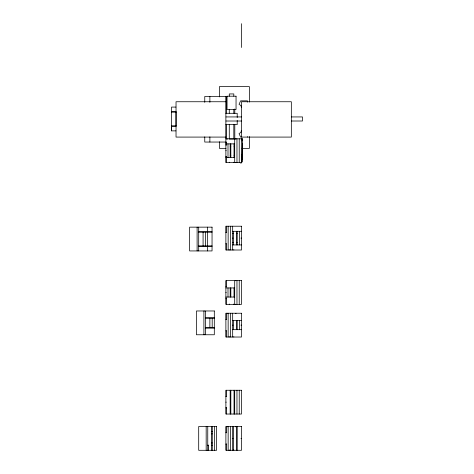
<?xml version="1.0" encoding="UTF-8"?>
<svg xmlns="http://www.w3.org/2000/svg" width="474" height="474" viewBox="0 0 474 474"><rect width="100%" height="100%" fill="white"/><g stroke="black" fill="none" stroke-linecap="round" stroke-linejoin="round"><path stroke-width="0.71" d="M175.89 130.871L171.511 130.871L171.511 126.54L176.038 126.54L176.038 111.408L171.511 111.408M242.273 155.893L241.533 162.469M242.445 143.486L242.107 139.273A3.579 0.581 87.4 0 1 242.202 140.008L242.22 139.978M241.983 160.544L241.888 161.267L242.19 157.042M242.38 143.308L242.173 155.614M242.445 144.339L242.368 152.521M242.161 157.7L242.273 155.946L242.244 156.361M242.356 153.635L242.344 154.068M242.173 158.144L242.161 158.559M242.119 159.305L242.072 159.797M241.947 160.757L241.829 161.61L241.912 161.172M241.888 161.533L241.811 161.723M241.704 162.57L241.793 161.871M241.835 161.96L241.787 161.587M241.817 162.067L241.728 162.541L225.879 162.588L225.879 96.471M235.762 139.178L236.04 138.799M235.762 313.616L236.04 313.237M235.762 426.878L236.04 426.499M235.217 138.799L234.695 139.38L234.695 162.001L235.217 162.588M198.173 250.936L198.695 250.355L198.695 227.733L198.173 227.153M232.153 250.011L232.675 249.431L232.675 226.803L232.153 226.222M235.217 280.596L234.695 281.177L234.695 303.798L235.217 304.379M204.969 334.762L205.491 334.182L205.491 311.554L204.969 310.974M232.153 337.026L232.675 336.445L232.675 313.818L232.153 313.237M241.657 130.812L241.272 130.848L241.13 131.766A2.382 2.382 0 0 1 240.715 132.53L239.044 133.579L240.602 137.087L291.338 137.087L291.338 101.744L241.497 101.744L241.497 137.087M227.253 96.471L204.756 96.471L204.756 102.348M225.873 101.744L176.032 101.744L176.032 137.087L225.873 137.087M175.89 107.083L171.511 107.083L171.511 130.871M171.511 112.16L176.038 112.16M225.843 113.31L237.207 113.31L237.207 117.558M226.003 116.936L241.45 116.936M291.457 116.936L302.489 116.936L302.489 121.006L291.457 121.012M226.003 121.012L241.45 121.012M225.843 124.638L237.207 124.638L237.207 120.39M171.511 125.788L176.038 125.788M225.879 138.799L242.356 138.805M226.317 142.046L204.756 142.046L204.756 136.897M225.879 143.877L234.695 143.877M225.879 145.026L226.347 145.026M230.168 146.14L230.832 146.14M234.032 146.14L234.677 146.14M225.997 148.386L219.421 148.386L219.421 141.767M242.066 148.386L249.371 148.386L249.371 136.619M225.879 150.691L226.252 150.691M234.334 150.691L234.695 150.691M230.168 155.241L230.832 155.241M234.032 155.241L234.677 155.241M225.879 156.355L226.347 156.355M225.879 157.504L234.695 157.504M232.675 231.3L241.491 231.3M198.695 231.478L212.044 231.478M198.695 232.23L212.044 232.23M225.879 232.45L226.347 232.45M232.693 233.569L233.338 233.569M236.544 233.569L237.207 233.569M232.675 238.114L233.042 238.114M240.934 238.114L241.491 238.114M232.693 242.664L233.338 242.664M236.544 242.664L237.207 242.664M225.879 243.778L226.347 243.778M232.675 244.928L241.491 244.928M198.695 245.858L212.044 245.858M198.695 246.61L212.044 246.61M225.879 286.823L226.347 286.823M225.879 287.937L234.695 287.937M225.879 292.488L226.252 292.488M234.334 292.488L234.695 292.488M225.879 297.038L234.695 297.038M225.879 298.152L226.347 298.152M205.491 317.562L214.307 317.562M205.491 318.321L214.307 318.321M225.879 319.47L226.347 319.47M232.675 320.584L241.491 320.584M232.675 325.134L233.042 325.134M240.934 325.134L241.491 325.134M205.491 327.416L214.307 327.416M205.491 328.168L214.307 328.168M232.675 329.679L241.491 329.679M225.879 330.799L226.347 330.799M225.885 396.483L226.613 396.483M225.885 402.148L226.258 402.148M234.334 402.148L234.701 402.148M225.885 407.812L226.613 407.812M211.623 431.595L212.287 431.595M225.885 432.732L226.613 432.732M211.623 433.858L212.287 433.858M232.681 438.397L233.048 438.397M240.94 438.397L241.497 438.397M211.623 442.953L212.287 442.953M225.885 444.061L226.613 444.061M208.418 445.193L207.754 445.193L208.418 445.222L208.418 450.294M211.623 445.222L212.287 445.222M241.657 107.118L241.272 107.083L241.13 106.158A2.382 2.382 0 0 0 240.715 105.4L239.044 104.351L240.602 100.838L247.398 100.838L247.398 102.111M227.052 138.799L227.33 139.178M227.052 313.237L227.33 313.616M227.052 426.499L227.33 426.878M242.001 138.805L242.096 139.214M242.362 138.87L242.415 139.996M242.415 140.026L242.433 140.819M242.173 155.727L242.178 156.195M242.226 154.251L242.226 154.957M249.371 102.058L249.371 86.618L219.421 86.618L219.421 96.915M247.398 136.66L247.398 137.087M241.497 23.7L241.497 47.489M241.491 138.805L241.491 162.588M239.376 231.3L239.376 244.928M239.376 320.584L239.376 329.679M239.228 138.799L239.228 162.588M239.228 280.596L239.228 304.379M239.234 390.256L239.234 414.039M237.207 231.3L237.207 244.928M237.207 320.584L237.207 329.679M237.213 426.499L237.213 450.288M236.964 390.256L236.964 414.039M236.964 138.799L236.964 162.588M236.964 280.596L236.964 304.379M236.544 231.3L236.544 244.928M236.544 320.584L236.544 329.679M236.55 426.499L236.55 450.288M234.802 108.967L234.802 113.375M234.802 124.401L234.802 139.101M234.701 390.256L234.701 414.039M234.032 143.877L234.032 157.504M234.032 287.937L234.032 297.038M234.038 390.256L234.038 414.039M233.812 96.157L233.812 93.941L229.292 93.941L229.286 96.157M233.812 109.476L233.812 113.173M233.812 124.271L233.812 139.066L229.292 139.066L229.286 124.271M233.812 162.197L233.812 162.588M233.812 249.62L233.812 250.011M233.812 303.994L233.812 304.379M233.812 336.635L233.812 337.026M233.812 449.897L233.812 450.288M233.338 231.3L233.338 244.928M233.338 320.584L233.338 329.679M233.344 426.499L233.344 450.288M232.681 426.499L232.681 450.288M230.832 143.877L230.832 157.504M230.832 287.937L230.832 297.038M230.832 390.256L230.832 414.039M230.411 226.222L230.411 250.011M230.411 313.237L230.411 337.026M230.417 426.499L230.417 450.288M230.168 143.877L230.168 157.504M230.168 287.937L230.168 297.038M230.168 390.256L230.168 414.039M229.286 109.476L229.286 113.173M229.28 162.197L229.28 162.588M229.28 249.62L229.28 250.011M229.28 303.994L229.28 304.379M229.28 336.635L229.28 337.026M229.286 449.897L229.286 450.288M228.148 226.222L228.148 250.011M228.148 313.237L228.148 337.026M228.148 426.499L228.148 450.288M228 143.877L228 157.504M228 287.937L228 297.038M226.24 96.471L226.24 113.375M226.24 124.401L226.24 139.101M226.24 142.259L226.24 145.026M226.24 156.355L226.24 162.588M226.24 226.222L226.24 232.45M226.24 243.778L226.24 250.011M226.24 280.596L226.24 286.823M226.24 298.152L226.24 304.379M226.24 313.237L226.24 319.47M226.24 330.799L226.24 337.026M226.246 390.256L226.246 396.483M226.246 407.812L226.246 414.039M226.246 426.499L226.246 432.732M226.246 444.061L226.246 450.288M214.455 426.517L214.455 450.294M212.287 426.517L212.287 450.294M212.192 318.321L212.192 327.416M211.623 426.517L211.623 450.294M209.881 96.471L209.881 102.348M209.881 136.897L209.881 142.046M209.875 318.321L209.875 327.416M207.754 426.511L207.754 450.3M207.511 227.153L207.511 250.936M206.172 426.511L206.172 450.3M205.396 232.23L205.396 245.858M203.903 310.974L203.903 334.762M203.079 232.23L203.079 245.858M197.107 227.153L197.107 250.936M241.124 162.778A4.278 0.462 -69.3 0 1 240.899 163.483M236.046 96.204L227.052 96.204L227.052 109.423L236.046 109.423L236.046 96.204M241.491 226.222L225.879 226.222L225.879 250.011L241.491 250.011L241.491 226.222M212.044 227.153L189.636 227.153L189.636 250.936L212.044 250.936L212.044 227.153M241.491 280.596L225.879 280.596L225.879 304.379L241.491 304.379L241.491 280.596M214.307 310.974L196.432 310.974L196.432 334.762L214.307 334.762L214.307 310.974M241.491 313.237L225.879 313.237L225.879 337.026L241.491 337.026L241.491 313.237M241.497 390.256L225.885 390.256L225.885 414.039L241.497 414.039L241.497 390.256M216.571 426.511L198.695 426.511L198.695 450.3L216.571 450.3L216.571 426.511M241.497 426.499L225.885 426.499L225.885 450.288L241.497 450.288L241.497 426.499"/></g></svg>
